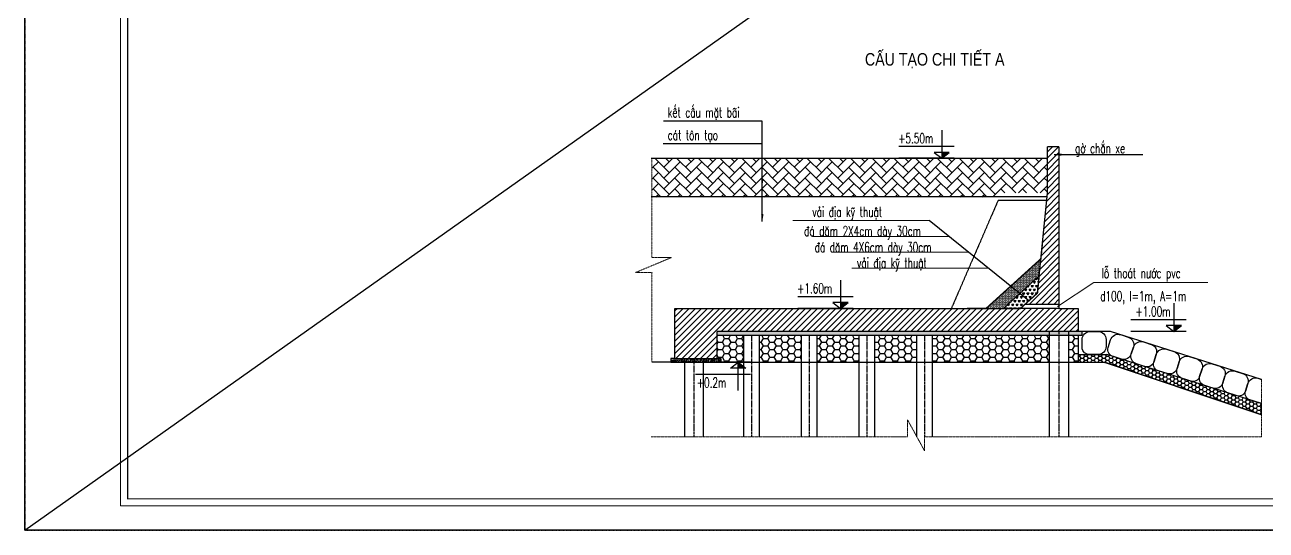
# Model space of a CAD drawing. Header units: millimetres. Extents: x -95488 to 835450, y -398213 to -214134.
# Drawn here: x -95488 to -30869, y -398213 to -371943 of the extents above; entities that cross this region are included whole.
import ezdxf
from ezdxf.enums import TextEntityAlignment as Align

# ---------------------------------------------------------------- set-up
doc = ezdxf.new("R2010")
doc.units = ezdxf.units.MM
doc.header["$MEASUREMENT"] = 0
doc.linetypes.add('CENTER', pattern=[2, 1.25, -0.25, 0.25, -0.25])
doc.linetypes.add('HIDDEN', pattern=[0.375, 0.25, -0.125])
doc.layers.add('00 MV', color=3, linetype='Continuous', plot=False)
for name, color, linetype, lineweight in [('01 TEXT', 7, 'Continuous', 13), ('DIM', 177, 'Continuous', 20), ('KHUAT', 254, 'HIDDEN', 15), ('TEXT', 2, 'Continuous', 20), ('THAY', 7, 'Continuous', 25)]:
    doc.layers.add(name, color=color, linetype=linetype, lineweight=lineweight)
for name, color, linetype in [('bao', 2, 'Continuous'), ('Border', 2, 'Continuous'), ('Bound', 1, 'Continuous'), ('center', 9, 'CENTER'), ('coc an', 4, 'HIDDEN'), ('DIMENSION', 4, 'Continuous'), ('DLINE', 4, 'Continuous'), ('HACTH', 7, 'Continuous'), ('Hatch', 250, 'Continuous'), ('hidden', 4, 'HIDDEN'), ('Net vang', 2, 'Continuous')]:
    doc.layers.add(name, color=color, linetype=linetype)
doc.styles.add('ROMANS', font='vnsimli.shx', dxfattribs={"width": 0.6})
doc.styles.add('TCK', font='VHAVANB_0.TTF', dxfattribs={"width": 0.85, "height": 200})
doc.styles.add('THUONG', font='vnsimli.shx', dxfattribs={"width": 0.55})
doc.styles.add('TXTDIM', font='VNARIAL_0.TTF', dxfattribs={"width": 0.7})
doc.dimstyles.new('250', dxfattribs={"dimscale": 250, "dimtxt": 1.8, "dimasz": 1.5, "dimexe": 0.5, "dimexo": 0.5, "dimgap": 0.9, "dimtad": 1, "dimdec": 3, "dimlfac": 0.1, "dimdsep": 46, "dimtxsty": 'ROMANS', "dimcen": -0.5, "dimclrd": 4, "dimclre": 7, "dimclrt": 2, "dimadec": 3, "dimazin": 2, "dimtfac": 1, "dimtdec": 3, "dimtix": 1, "dimtmove": 1, "dimatfit": 3, "dimfxl": 1, "dimtolj": 1, "dimtzin": 0, "dimlwd": -1, "dimlwe": -1, "dimarcsym": 0})
doc.dimstyles.new('DIM100', dxfattribs={"dimscale": 100, "dimtxt": 2, "dimasz": 0.3, "dimexe": 1.5, "dimexo": 0, "dimgap": 0.5, "dimtad": 1, "dimdec": 0, "dimzin": 12, "dimdsep": 46, "dimtxsty": 'TXTDIM', "dimblk": 'SLASH', "dimcen": 1.5, "dimclrd": 256, "dimclre": 256, "dimclrt": 2, "dimadec": 0, "dimazin": 0, "dimtfac": 1, "dimtdec": 0, "dimtix": 1, "dimtmove": 0, "dimatfit": 3, "dimldrblk": 'DOT', "dimfxl": 2, "dimtolj": 1, "dimtzin": 0, "dimlwd": 9, "dimlwe": 9, "dimarcsym": 1})
pattern_1 = [(50, (1044698.4, -100486.36), (143.452037, -12.550427), [15, -165]), (355, (1044698.4, -100486.36), (-27.750267, 150.438427), [12, -132]), (100.4514, (1044710.36, -100487.4), (115.701876, 137.887908), [12.748038, -140.228422]), (46.1842, (1044698.4, -100446.36), (213.44821, -33.103803), [22.5, -247.5]), (96.6356, (1044716.2, -100449.12), (186.93254, 194.823574), [19.122058, -210.3426]), (351.1842, (1044698.4, -100446.36), (186.93239, 194.82372), [18, -198]), (21, (1044718.4, -100456.36), (119.38141, -80.523778), [15, -165]), (326, (1044718.4, -100456.36), (48.663066, 145.030009), [12, -132]), (71.4514, (1044728.35, -100463.07), (168.044526, 64.5061), [12.748038, -140.228422]), (37.5, (1044698.404, -100486.36), (2.431971, 66.5787708), [0, -130.4, 0, -134, 0, -132.5]), (7.5, (1044698.404, -100486.36), (52.6139075, 78.8823424), [0, -76.4, 0, -127.4, 0, -50.5]), (327.5, (1044653.804, -100486.36), (106.7644872, -4.5109743), [0, -50, 0, -156, 0, -207]), (317.5, (1044633.8, -100486.36), (116.637234, 20.0209965), [0, -65, 0, -103.6, 0, -147])]

# ---------------------------------------------------------------- blocks, each defined once
blk = doc.blocks.new('Caodo')
at = {"layer": 'DLINE'}
blk.add_hatch(color=256, dxfattribs=at).paths.add_polyline_path([(-0.02, 1.19), (-1.6, 1.19), (-0.02, -0.01)])
for p, q in [((-0.02, 5.85), (-0.02, -0.01)), ((8.89, 2.49), (-2.61, 2.49)), ((-0.02, -0.01), (-1.6, 1.19)), ((-1.6, 1.19), (1.56, 1.19)), ((1.56, 1.19), (-0.02, -0.01)), ((-2.61, -0.01), (8.89, -0.01))]:
    blk.add_line(p, q, dxfattribs=at)
blk = doc.blocks.new('_Dot')
at = {"color": 0, "linetype": 'ByBlock', "lineweight": -2}
blk.add_line((-0.5, 0), (-1, 0), dxfattribs=at)
at = {"color": 0, "linetype": 'ByBlock', "const_width": 0.5}
blk.add_lwpolyline([(-0.25, 0, 1), (0.25, 0, 1)], format="xyb", close=True, dxfattribs=at)
blk = doc.blocks.new('SLASH')
at = {"layer": 'DIM', "color": 16, "linetype": 'Continuous'}
for p, q in [((-1.2, 0), (1.2, 0)), ((-0.6, -0.6), (0.6, 0.6))]:
    blk.add_line(p, q, dxfattribs=at)

msp = doc.modelspace()

# ---------------------------------------------------------------- hatches: boundary and pattern name
at = {"layer": 'HACTH'}
h = msp.add_hatch(dxfattribs=at)
h.set_pattern_fill('DOTS', color=256, scale=1000, style=0)
h.set_pattern_definition([(0, (1614309.317, -78880.53), (31.25, 62.5), [0, -62.5])])
h.paths.add_polyline_path([(-42686.9, -384996.9), (-42676.3, -384891.6), (-42597.9, -384107.2), (-45443.8, -386682.7), (-44549.6, -386682.7)])
h = msp.add_hatch(dxfattribs=at)
h.set_pattern_fill('TRIANG', color=256, scale=600, style=0)
h.set_pattern_definition([(60, (1614309.32, -78880.53), (-112.5, 194.855716), [112.5, -112.5]), (120, (1614309.32, -78880.53), (-225, 1e-07), [112.5, -112.5]), (0, (1614253.07, -78783.1), (112.5, 194.855716), [112.5, -112.5])])
h.paths.add_polyline_path([(-42775.9, -385886.7), (-42686.9, -384996.9), (-44549.6, -386682.7), (-43655.5, -386682.7)])
at = {"layer": 'Hatch'}
h = msp.add_hatch(dxfattribs=at)
h.set_pattern_fill('ANSI31', color=256, scale=3200, style=0)
h.set_pattern_definition([(45, (0, 58952.28), (-282.8427, 282.8427), [])])
h.paths.add_polyline_path([(-21064.4, -377362.6), (-22450.8, -377362.6), (-22450.8, -378531.6), (-21064.4, -378531.6)])
h.paths.add_polyline_path([(-70038.5, -340652.6), (-81000.8, -340652.6), (-87000.8, -338652.6), (-88000.8, -338652.6), (-88000.8, -348852.6), (-70038.5, -348852.6)])
edge = h.paths.add_edge_path(flags=16)
edge.add_ellipse((-81289.1, -346461.3), major_axis=(803, 0.2), ratio=1, start_angle=0, end_angle=360)
h.paths.add_polyline_path([(-86408.1, -340374.1), (-86408.1, -339374.1), (-83408.1, -340374.1)], flags=16)
h.paths.add_polyline_path([(-57813.1, -340770.9, -0.1300124), (-58296.2, -340452.6), (-59100.8, -340452.6), (-59824.5, -340834.4), (-59668.9, -340952.6), (-60458.9, -340952.6), (-60063.9, -340652.6), (-62291.3, -340652.6), (-64614.1, -340652.6), (-64482.5, -340752.6), (-65272.4, -340752.6), (-65140.8, -340652.6), (-69786.6, -340652.6), (-69786.6, -348852.6), (-58967.6, -348852.6)])
h.paths.add_polyline_path([(-57700.8, -343520.4), (-58462.5, -348852.6), (-57700.8, -348852.6)])
h.paths.add_polyline_path([(-56200.8, -340452.6), (-56609.8, -340452.6, -0.1783779), (-57300.8, -340819.4), (-57300.8, -348852.6), (-56200.8, -348852.6)])
h.paths.add_polyline_path([(-54700.8, -340452.6), (-55800.8, -340452.6), (-55800.8, -348852.6), (-54700.8, -348852.6)])
h.paths.add_polyline_path([(-53200.8, -340452.6), (-54300.8, -340452.6), (-54300.8, -348852.6), (-53200.8, -348852.6)])
h.paths.add_polyline_path([(-51750.8, -340452.6), (-52800.8, -340452.6), (-52800.8, -348852.6), (-51750.8, -348852.6)])
h.paths.add_polyline_path([(-48250.8, -340452.6), (-51250.8, -340452.6), (-51250.8, -348852.6), (-48250.8, -348852.6)])
h.paths.add_polyline_path([(-46820.5, -340452.6), (-47500.8, -340452.6), (-47633.9, -340452.6), (-46433.9, -348852.6), (-21627.7, -348852.6)])
h.paths.add_polyline_path([(-36435.5, -344821.7), (-33435.5, -345821.7), (-36435.5, -345821.7)], flags=16)
h.paths.add_polyline_path([(-47750.8, -343170.4), (-47750.8, -348852.6), (-46939, -348852.6)])
h.paths.add_polyline_path([(-76797.9, -342672.2), (-75203.6, -342672.2), (-75203.6, -343462.8), (-76797.9, -343462.8)], flags=24)
h.paths.add_polyline_path([(-70314.9, -342671.4), (-68686.6, -342671.4), (-68686.6, -343462.8), (-70314.9, -343462.8)], flags=9)
h.paths.add_polyline_path([(-70315.1, -344232.2), (-68686.5, -344232.2), (-68686.5, -345022.8), (-70315.1, -345022.8)], flags=9)
h.paths.add_polyline_path([(-85479.5, -341171.8), (-84994.1, -341171.8), (-84994.1, -340391.8), (-85479.5, -340391.8)], flags=24)
h.paths.add_polyline_path([(-86813.3, -340295.5), (-86472.8, -340295.5), (-86472.8, -339515.5), (-86813.3, -339515.5)], flags=24)
h.paths.add_polyline_path([(-81676.6, -346861.7), (-80901.6, -346861.7), (-80901.6, -346081.7), (-81676.6, -346081.7)], flags=8)
h.paths.add_polyline_path([(-63797.9, -342672.2), (-62203.6, -342672.2), (-62203.6, -343462.8), (-63797.9, -343462.8)], flags=24)
h.paths.add_polyline_path([(-58282.3, -342672.2), (-57219.3, -342672.2), (-57219.3, -343462.8), (-58282.3, -343462.8)], flags=9)
h.paths.add_polyline_path([(-62355.3, -342060.8), (-60292.6, -342060.8), (-60292.6, -341280.8), (-62355.3, -341280.8)], flags=24)
h.paths.add_polyline_path([(-67157.1, -341885.1), (-65416.3, -341885.1), (-65416.3, -341105.1), (-67157.1, -341105.1)], flags=24)
h.paths.add_polyline_path([(-57406.5, -342672.2), (-56095, -342672.2), (-56095, -343462.8), (-57406.5, -343462.8)], flags=9)
h.paths.add_polyline_path([(-55906.5, -342672.2), (-54595, -342672.2), (-54595, -343462.8), (-55906.5, -343462.8)], flags=9)
h.paths.add_polyline_path([(-54406.5, -342672.2), (-53095, -342672.2), (-53095, -343462.8), (-54406.5, -343462.8)], flags=9)
h.paths.add_polyline_path([(-53547.9, -344232.2), (-51953.6, -344232.2), (-51953.6, -345022.8), (-53547.9, -345022.8)], flags=9)
h.paths.add_polyline_path([(-52906.5, -342672.2), (-51595, -342672.2), (-51595, -343462.8), (-52906.5, -343462.8)], flags=9)
h.paths.add_polyline_path([(-50423.5, -342671.4), (-49078, -342671.4), (-49078, -343462.8), (-50423.5, -343462.8)], flags=24)
h.paths.add_polyline_path([(-45569.4, -347596.5), (-39846.9, -347596.5), (-39846.9, -346556.5), (-45569.4, -346556.5)], flags=24)
h.paths.add_polyline_path([(-35506.9, -346619.4), (-35021.5, -346619.4), (-35021.5, -345839.4), (-35506.9, -345839.4)], flags=24)
h.paths.add_polyline_path([(-36840.7, -345743.1), (-36500.2, -345743.1), (-36500.2, -344963.1), (-36840.7, -344963.1)], flags=24)
h = msp.add_hatch(dxfattribs=at)
h.set_pattern_fill('ANSI37', color=256, scale=3000, style=0)
h.set_pattern_definition([(45, (0, -93909.34), (-265.16504, 265.16504), []), (135, (0, -93909.34), (-265.16504, -265.16504), [])])
h.paths.add_polyline_path([(-21064.4, -383876.8), (-22450.8, -383876.8), (-22450.8, -385045.8), (-21064.4, -385045.8)])
h.paths.add_polyline_path([(-1197.8, -365175.5), (-1197.8, -360717), (-44739, -360717), (-44656.2, -361297.1), (-45151.1, -361367.9), (-45244.1, -360717), (-47750.8, -360717), (-47750.8, -361552.6), (-48250.8, -361552.6), (-48250.8, -360717), (-49550.8, -360717), (-49550.8, -361552.6), (-49950.8, -361552.6), (-49950.8, -360717), (-51250.8, -360717), (-51250.8, -361552.6), (-51750.8, -361552.6), (-51750.8, -360717), (-52800.8, -360717), (-52800.8, -361552.6), (-53200.8, -361552.6), (-53200.8, -360717), (-54300.8, -360717), (-54300.8, -361552.6), (-54700.8, -361552.6), (-54700.8, -360717), (-55800.8, -360717), (-55800.8, -361552.6), (-56200.8, -361552.6), (-56200.8, -360717), (-57300.8, -360717), (-57300.8, -362152.6), (-57700.8, -362152.6), (-57700.8, -360717), (-60157.4, -360717), (-60350.4, -362067.9), (-60845.4, -361997.1), (-60662.5, -360717), (-69786.6, -360717), (-69786.6, -365175.5)])
h.paths.add_polyline_path([(-70038.5, -365175.5), (-70038.5, -360717), (-88000.8, -360717), (-88000.8, -365175.5)])
edge = h.paths.add_edge_path(flags=16)
edge.add_ellipse((-81289.1, -363392.2), major_axis=(-802.9, 4.3), ratio=1, start_angle=0, end_angle=360)
h.paths.add_polyline_path([(-81708.8, -363792.6), (-80869.4, -363792.6), (-80869.4, -363012.6), (-81708.8, -363012.6)], flags=8)
h = msp.add_hatch(dxfattribs=at)
h.set_pattern_fill('DASH', color=256, scale=5000, style=0)
h.set_pattern_definition([(0, (0, -93909.34), (625, 625), [625, -625])])
h.paths.add_polyline_path([(-21064.4, -386200.5), (-22450.8, -386200.5), (-22450.8, -387369.5), (-21064.4, -387369.5)])
h.paths.add_polyline_path([(-70038.5, -365175.5), (-88000.8, -365175.5), (-88000.8, -371288.6), (-70038.5, -371288.6)])
edge = h.paths.add_edge_path(flags=16)
edge.add_ellipse((-81289.1, -368590.6), major_axis=(-802.9, 4.3), ratio=1, start_angle=0, end_angle=360)
h.paths.add_polyline_path([(-1197.8, -371288.6), (-1197.8, -365175.5), (-69786.6, -365175.5), (-69786.6, -371288.6)])
h.paths.add_polyline_path([(-81692.7, -368991), (-80885.5, -368991), (-80885.5, -368211), (-81692.7, -368211)], flags=8)
h = msp.add_hatch(dxfattribs=at)
h.set_pattern_fill('ANSI31', color=256, scale=1800, style=0)
h.set_pattern_definition([(45, (0, -92225.1), (-159.09903, 159.09903), [])])
h.paths.add_polyline_path([(-40655.5, -387882.7), (-40655.5, -386682.7), (-41655.5, -386682.7), (-43655.5, -386682.7), (-44549.6, -386682.7), (-61655.5, -386682.7), (-61655.5, -389282.7), (-59455.5, -389282.7), (-59455.5, -387882.7)])
h.paths.add_polyline_path([(-42775.9, -385886.7), (-43434.5, -386482.7), (-41655.5, -386482.7), (-41655.5, -380482.7), (-41655.5, -378282.7), (-42255.5, -378282.7), (-42255.5, -380682.7)])
h = msp.add_hatch(dxfattribs=at)
h.set_pattern_fill('AR-HBONE', color=256, scale=100, style=0)
h.set_pattern_definition([(45, (830428.74, 562526.34), (4e-14, 565.68542), [1200, -400]), (135, (830711.6, 562809.2), (4e-14, 565.68542), [1200, -400])])
h.paths.add_polyline_path([(-62846.3, -378882.7), (-62846.3, -380882.7), (-44742.1, -380882.7), (-44655.5, -380682.7), (-42255.5, -380682.7), (-42255.5, -378882.7)])
h = msp.add_hatch(dxfattribs=at)
h.set_pattern_fill('AR-CONC', color=256, scale=20, style=0)
h.set_pattern_definition(pattern_1)
h.paths.add_polyline_path([(-51110.7, -387882.7), (-59455.5, -387882.7), (-59455.5, -388082.7), (-51110.7, -388082.7)])
h = msp.add_hatch(dxfattribs=at)
h.set_pattern_fill('HONEY', color=256, scale=1800, style=0)
h.set_pattern_definition([(0, (0, 58952.28), (337.5, 194.855715), [225, -450]), (120, (0, 58952.28), (-337.5, 194.85572), [225, -450]), (60, (0, 58952.28), (7e-07, 389.71143), [-450, 225])])
h.paths.add_polyline_path([(-48255.5, -388082.7), (-48255.5, -389482.7), (-42155.5, -389482.7), (-42155.5, -388082.7)])
h.paths.add_polyline_path([(-40655.5, -388082.7), (-41155.5, -388082.7), (-41155.5, -389482.7), (-40655.5, -389482.7), (-40655.5, -389082.7)])
h.paths.add_polyline_path([(-49055.5, -389482.7), (-49055.5, -388082.7), (-51255.5, -388082.7), (-51255.5, -389482.7)])
h.paths.add_polyline_path([(-52055.5, -389482.7), (-52055.5, -388082.7), (-54255.5, -388082.7), (-54255.5, -389482.7)])
h.paths.add_polyline_path([(-55055.5, -389482.7), (-55055.5, -388082.7), (-57255.5, -388082.7), (-57255.5, -389482.7)])
h.paths.add_polyline_path([(-58055.5, -388082.7), (-59455.5, -388082.7), (-59455.5, -389282.7), (-59255.5, -389282.7), (-59255.5, -389482.7), (-58055.5, -389482.7)])
h = msp.add_hatch(dxfattribs=at)
h.set_pattern_fill('AR-CONC', color=256, scale=20, style=0)
h.set_pattern_definition(pattern_1)
h.paths.add_polyline_path([(-40455.5, -387882.7), (-51110.7, -387882.7), (-51110.7, -388082.7), (-40455.5, -388082.7)])
h = msp.add_hatch(dxfattribs=at)
h.set_pattern_fill('AR-CONC', color=256, scale=20, style=0)
h.set_pattern_definition(pattern_1)
h.paths.add_polyline_path([(-59255.5, -389282.7), (-59455.5, -389282.7), (-61655.5, -389282.7), (-61855.5, -389282.7), (-61855.5, -389482.7), (-61655.5, -389482.7), (-59255.5, -389482.7)])
h = msp.add_hatch(dxfattribs=at)
h.set_pattern_fill('HONEY', color=256, scale=1000, style=0)
h.set_pattern_definition([(0, (0, -92225.11), (187.5, 108.253175), [125, -250]), (120, (0, -92225.11), (-187.5, 108.253176), [125, -250]), (60, (0, -92225.11), (4e-07, 216.50635), [-250, 125])])
edge = h.paths.add_edge_path()
edge.add_line((-39159.9, -389082.7), (-40033.1, -389082.7))
edge.add_arc((-40073.3, -388708.3), 376.5, 263.872041, 276.127959, ccw=False)
edge.add_line((-40113.5, -389082.7), (-40655.5, -389082.7))
edge.add_line((-40655.5, -389082.7), (-40655.5, -389482.7))
edge.add_line((-40655.5, -389482.7), (-39285.2, -389482.7))
edge.add_line((-39285.2, -389482.7), (-31116, -392209.8))
edge.add_line((-31116, -392209.8), (-31116, -391636.4))
edge.add_line((-31116, -391636.4), (-39159.9, -389082.7))

# ---------------------------------------------------------------- linework, layer by layer
at = {"layer": '00 MV', "color": 3, "linetype": 'HIDDEN', "ltscale": 0.1}
msp.add_lwpolyline([(-95488.4, -398212.6), (13196.2, -398212.6), (13196.2, -321364.9), (-95488.4, -321364.9)], close=True, dxfattribs=at)
at = {"layer": '01 TEXT', "linetype": 'Continuous'}
msp.add_lwpolyline([(-90500.2, -396949.2), (-90500.2, -322576.6), (11841.5, -322576.6), (11841.5, -396949.2)], close=True, dxfattribs=at)
at = {"layer": '01 TEXT', "color": 4, "const_width": 64.7}
msp.add_lwpolyline([(-90134.3, -396583.2), (-90134.3, -322942.5), (11475.6, -322942.5), (11475.6, -396583.2)], close=True, dxfattribs=at)
at = {"layer": 'bao'}
for p, q in [((-42455.5, -378882.7), (-62846.3, -378882.7)), ((-61655.5, -389282.7), (-59455.5, -389282.7))]:
    msp.add_line(p, q, dxfattribs=at)
at = {"layer": 'bao', "color": 4}
msp.add_line((-43215.7, -386284.7), (-48413.1, -382122.1), dxfattribs=at)
at = {"layer": 'bao'}
for points in [[(-59455.5, -388082.7), (-40455.5, -388082.7), (-40455.5, -387882.7), (-59455.5, -387882.7)], [(-61655.5, -389282.7), (-61855.5, -389282.7), (-61855.5, -389282.7), (-61855.5, -389482.7), (-61855.5, -389482.7), (-61655.5, -389482.7)], [(-59455.5, -389282.7), (-59255.5, -389282.7), (-59255.5, -389282.7), (-59255.5, -389482.7), (-59255.5, -389482.7), (-59455.5, -389482.7)]]:
    msp.add_lwpolyline(points, dxfattribs=at)
at = {"layer": 'Border'}
for p, q in [((-95488.4, -398212.6), (13196.2, -321364.9)), ((-42255.5, -380682.7), (-42255.5, -378282.7)), ((-41655.5, -378282.7), (-42255.5, -378282.7)), ((-41655.5, -378282.7), (-41655.5, -380482.7)), ((-41655.5, -380482.7), (-41655.5, -386682.7)), ((-42775.9, -385886.7), (-42255.5, -380682.7)), ((-43655.5, -386682.7), (-42775.9, -385886.7)), ((-61655.5, -386682.7), (-43655.5, -386682.7)), ((-61655.5, -389282.7), (-61655.5, -386682.7)), ((-41655.5, -386682.7), (-43655.5, -386682.7)), ((-41655.5, -386682.7), (-40655.5, -386682.7)), ((-40655.5, -386682.7), (-40655.5, -387882.7)), ((-40655.5, -387882.7), (-59455.5, -387882.7)), ((-40655.5, -387882.7), (-59455.5, -387882.7)), ((-59455.5, -389282.7), (-59455.5, -387882.7)), ((-38974, -387882.7), (-40655.5, -387882.7)), ((-40655.5, -388082.7), (-40655.5, -389482.7)), ((-31116, -390377.3), (-38974, -387882.7)), ((-61855.5, -389482.7), (-62846.3, -389482.7)), ((-61655.5, -389482.7), (-61855.5, -389482.7)), ((-61655.5, -389482.7), (-40655.5, -389482.7)), ((-40655.5, -389082.7), (-39159.9, -389082.7)), ((-31116, -391636.4), (-39159.9, -389082.7))]:
    msp.add_line(p, q, dxfattribs=at)
for points in [[(-42597.9, -384107.2), (-45443.8, -386682.7)], [(-41655.5, -386482.7), (-43434.5, -386482.7)]]:
    msp.add_lwpolyline(points, dxfattribs=at)
at = {"layer": 'Bound', "color": 3}
msp.add_lwpolyline([(-42686.9, -384996.9), (-44549.6, -386682.7)], dxfattribs=at)
at = {"layer": 'center', "ltscale": 100}
for p, q in [((-57655.5, -388082.7), (-57655.5, -393369.9)), ((-54655.5, -388082.7), (-54655.5, -393369.9)), ((-51655.5, -388082.7), (-51655.5, -393369.9)), ((-48655.5, -388082.7), (-48655.5, -393369.9)), ((-41655.5, -387882.7), (-41655.5, -393369.9)), ((-60655.5, -389282.7), (-60655.5, -393369.9))]:
    msp.add_line(p, q, dxfattribs=at)
at = {"layer": 'coc an', "ltscale": 100}
for points in [[(-58055.5, -393369.9), (-58055.5, -388082.7)], [(-57255.5, -388082.7), (-57255.5, -393369.9)], [(-55055.5, -393369.9), (-55055.5, -388082.7)], [(-54255.5, -388082.7), (-54255.5, -393369.9)], [(-52055.5, -393369.9), (-52055.5, -388082.7)], [(-51255.5, -388082.7), (-51255.5, -393369.9)], [(-49055.5, -393369.9), (-49055.5, -388082.7)], [(-48255.5, -388082.7), (-48255.5, -393369.9)], [(-42155.5, -393369.9), (-42155.5, -387882.7)], [(-41155.5, -387882.7), (-41155.5, -393369.9)], [(-61155.5, -389282.7), (-61155.5, -393369.9)], [(-60155.5, -393369.9), (-60155.5, -389282.7)]]:
    msp.add_lwpolyline(points, dxfattribs=at)
at = {"layer": 'DIM', "const_width": 75}
for points in [[(-42498.4, -383112.2), (-42597.9, -384107.2), (-45443.8, -386682.7), (-46443.8, -386682.7)], [(-42686.9, -384996.9), (-42775.9, -385886.7), (-43655.5, -386682.7), (-44549.6, -386682.7)], [(-40655.5, -389482.7), (-39285.2, -389482.7), (-31116, -392209.8)]]:
    msp.add_lwpolyline(points, dxfattribs=at)
at = {"layer": 'DIMENSION'}
msp.add_line((-42275.5, -380882.7), (-62886, -380882.7), dxfattribs=at)
at = {"layer": 'Hatch'}
for points in [[(-40449.7, -388716), (-40449.7, -388299.4, -0.4142136), (-40033.1, -387882.7), (-39616.4, -387882.7, -0.4142136), (-39199.7, -388299.4), (-39199.7, -388666, -0.4142136), (-39616.4, -389082.7), (-40033.1, -389082.7, -0.4397578)], [(-39097.2, -388717.9), (-38971.2, -388320.8, -0.4142136), (-38448, -388049.7), (-38050.8, -388175.8, -0.4142136), (-37779.8, -388699), (-37890.7, -389048.5, -0.4142136), (-38413.9, -389319.5), (-38811.1, -389193.5, -0.4397578)], [(-37890.7, -389048.5), (-37779.8, -388699, -0.4142136), (-37256.6, -388427.9), (-36859.4, -388554, -0.4142136), (-36588.4, -389077.2), (-36714.4, -389474.4, -0.4397578), (-37222.5, -389697.8), (-37619.6, -389571.7, -0.4142136)], [(-36714.4, -389474.4), (-36588.4, -389077.2, -0.4142136), (-36065.1, -388806.2), (-35668, -388932.2, -0.4142136), (-35396.9, -389455.5), (-35507.9, -389804.9, -0.4142136), (-36031.1, -390076), (-36428.2, -389949.9, -0.4397578)], [(-35507.9, -389804.9), (-35396.9, -389455.5, -0.4142136), (-34873.7, -389184.4), (-34476.6, -389310.5, -0.4142136), (-34205.5, -389833.7), (-34331.6, -390230.8, -0.4397578), (-34839.7, -390454.2), (-35236.8, -390328.1, -0.4142136)], [(-34331.6, -390230.8), (-34205.5, -389833.7, -0.4142136), (-33682.3, -389562.6), (-33285.2, -389688.7, -0.4142136), (-33014.1, -390211.9), (-33125.1, -390561.4, -0.4142136), (-33648.3, -390832.4), (-34045.4, -390706.4, -0.4397578)], [(-33125.1, -390561.4), (-33014.1, -390211.9, -0.4142136), (-32490.9, -389940.8), (-32093.8, -390066.9, -0.4142136), (-31822.7, -390590.1), (-31948.8, -390987.3, -0.4397578), (-32456.9, -391210.7), (-32854, -391084.6, -0.4142136)]]:
    msp.add_lwpolyline(points, format="xyb", close=True, dxfattribs=at)
msp.add_lwpolyline([(-31116, -391607.8, -0.0911717), (-31265.5, -391588.9), (-31662.6, -391462.8, -0.4397578), (-31948.8, -390987.3), (-31822.7, -390590.1, -0.4142136), (-31299.5, -390319.1), (-31116, -390377.3)], format="xyb", dxfattribs=at)
at = {"layer": 'hidden', "ltscale": 100}
for p, q in [((-44828.8, -381082.7), (-47255.5, -386682.7)), ((-42255.5, -381082.7), (-44828.8, -381082.7))]:
    msp.add_line(p, q, dxfattribs=at)
at = {"layer": 'KHUAT'}
for p, q in [((-62846.3, -378882.7), (-62846.3, -384045.7)), ((-61843.9, -384045.7), (-63698.1, -384819.3)), ((-62846.3, -384045.7), (-61843.9, -384045.7)), ((-63698.1, -384819.3), (-62806.2, -384819.3)), ((-62846.3, -384819.3), (-62846.3, -389482.7)), ((-31116, -390377.3), (-31116, -393369.9)), ((-49534, -393369.9), (-49534, -392482.7)), ((-49534, -392482.7), (-48655.3, -394080.7)), ((-62886, -393369.9), (-49534, -393369.9)), ((-48655.5, -393369.9), (-31116, -393369.9)), ((-48655.3, -394080.7), (-48655.3, -393369.9))]:
    msp.add_line(p, q, dxfattribs=at)
at = {"layer": 'Net vang'}
msp.add_lwpolyline([(-95488.4, -321364.9), (13196.2, -321364.9), (13196.2, -398212.6), (-95488.4, -398212.6)], close=True, dxfattribs=at)
at = {"layer": 'TEXT', "color": 4}
for p, q in [((-48413.1, -382122.1), (-55507, -382122.1)), ((-46364, -383763.2), (-53457.9, -383763.2)), ((-45339.4, -384583.7), (-52433.3, -384583.7))]:
    msp.add_line(p, q, dxfattribs=at)
at = {"layer": 'TEXT'}
for p, q in [((-47388.5, -382942.6), (-54482.4, -382942.6)), ((-40655.5, -389082.7), (-40655.5, -389482.7)), ((-39159.9, -389082.7), (-40655.5, -389082.7)), ((-40655.5, -389482.7), (-39285.2, -389482.7)), ((-39285.2, -389482.7), (-31116, -392209.8)), ((-31116, -391636.4), (-39159.9, -389082.7)), ((-31116, -392209.8), (-31116, -391636.4)), ((-49055.5, -393369.9), (-49046.1, -393369.9))]:
    msp.add_line(p, q, dxfattribs=at)
msp.add_lwpolyline([(-39159.9, -389082.7), (-40033.1, -389082.7, -0.0535276), (-40113.5, -389082.7), (-40655.5, -389082.7), (-40655.5, -389482.7), (-39285.2, -389482.7), (-31116, -392209.8), (-31116, -391636.4)], format="xyb", close=True, dxfattribs=at)
at = {"layer": 'THAY'}
for p, q in [((-42255.5, -378882.7), (-62886, -378882.7)), ((-40655.5, -389482.7), (-39285.2, -389482.7)), ((-31116, -392209.8), (-39294.9, -389482.7))]:
    msp.add_line(p, q, dxfattribs=at)

# ---------------------------------------------------------------- block references
at = {"xscale": -250, "yscale": 250, "zscale": 250}
for p in [(-47764.8, -378879.3), (-53028.6, -386679.3), (-35683.2, -387879.3)]:
    msp.add_blockref('Caodo', p, dxfattribs=at)
at = {"xscale": 250, "yscale": 250, "zscale": 250, "rotation": 180}
msp.add_blockref('Caodo', (-58359.5, -389486.1), dxfattribs=at)

# ---------------------------------------------------------------- texts
at = {"layer": 'TEXT'}
for s, height, style, width, p in [('cÊu t¹o chi tiÕt a', 650, 'TCK', 0.85, (-51755.8, -374060.8)), ('kÕt cÊu mÆt b·i', 520, 'THUONG', 0.65, (-62022.4, -376752)), ('c¸t t«n t¹o', 520, 'THUONG', 0.65, (-62022.4, -377932.4)), ('gê ch¾n xe', 520, 'THUONG', 0.65, (-40817.4, -378617.3)), ('v¶i ®Þa kü thuËt', 520, 'THUONG', 0.65, (-54495.6, -381927.3)), ('®¸ d¨m 2X4cm dµy 30cm', 520, 'THUONG', 0.65, (-54919.8, -382924.5)), ('®¸ d¨m 4X6cm dµy 30cm', 520, 'THUONG', 0.65, (-54371.1, -383762)), ('v¶i ®Þa kü thuËt', 520, 'THUONG', 0.65, (-52169.4, -384583.7)), ('lç tho¸t n\xadíc pvc', 520, 'THUONG', 0.65, (-39432.9, -385109.5)), ('d100, l=1m, A=1m', 520, 'THUONG', 0.65, (-39503.4, -386305.3))]:
    msp.add_text(s, height=height, dxfattribs=dict(at, style=style, width=width)).set_placement(p)
at = {"layer": 'TEXT', "style": 'THUONG', "width": 0.65}
for s, p in [('+5.50m', (-50019.6, -378257.7)), ('+1.60m', (-55283.4, -386057.7)), ('+1.00m', (-37673, -387257.7)), ('+0.2m', (-60504.7, -390958.5))]:
    msp.add_text(s, height=520, dxfattribs=at).set_placement(p, align=Align.BOTTOM_LEFT)

# ---------------------------------------------------------------- leaders
at = {"layer": 'bao'}
for points in [[(-57097.6, -382159), (-57097.6, -376952.2), (-62233.2, -376952.2)], [(-57097.6, -380334.6), (-57097.6, -378132.5), (-62266.5, -378132.5)], [(-41904.6, -378689.7), (-37296.9, -378689.7)]]:
    msp.add_leader(points, dimstyle='250', dxfattribs=at)
at = {"layer": 'TEXT'}
msp.add_leader([(-41726.9, -386588.4), (-39836.2, -385334.8), (-33911, -385334.8)], dimstyle='DIM100', override={"dimgap": 0.5, "dimtad": 0}, dxfattribs=at)

doc.saveas('drawing.dxf')
